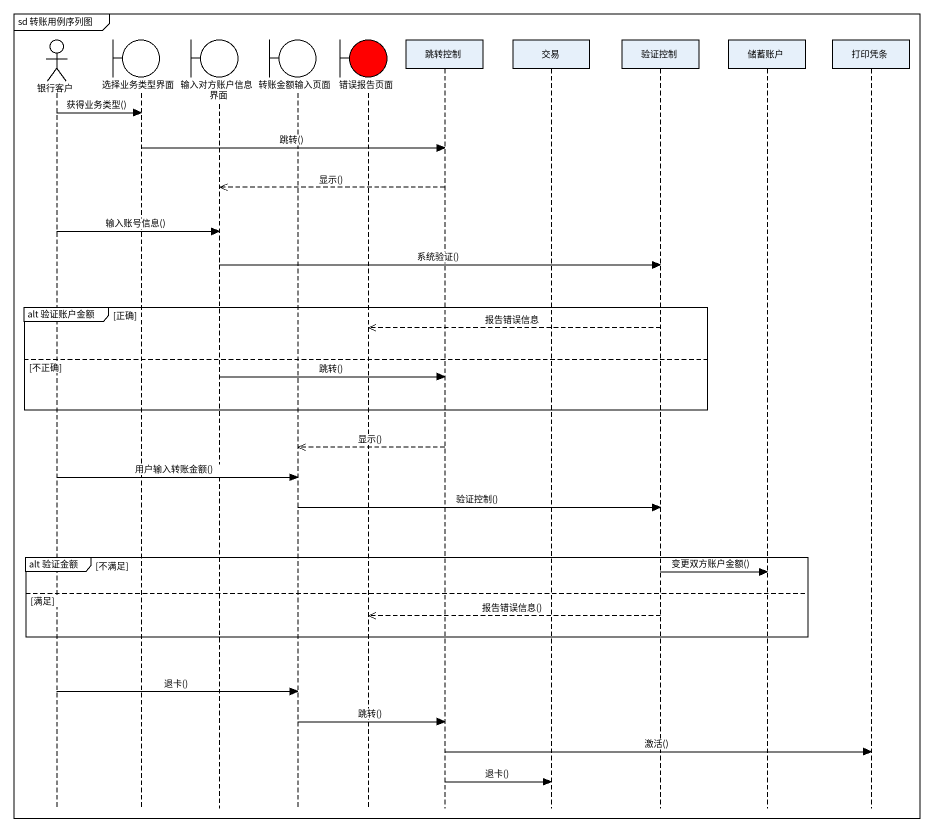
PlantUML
@startuml
mainframe sd 转账用例序列图
hide footbox
actor 银行客户
boundary 选择业务类型界面
boundary 输入对方账户信息界面
boundary 转账金额输入页面
boundary 错误报告页面 #FF0000
participant 跳转控制
participant 交易
participant 验证控制
participant 储蓄账户
participant 打印凭条

银行客户 -> 选择业务类型界面 : 获得业务类型()
选择业务类型界面 -> 跳转控制 : 跳转()
跳转控制 -->> 输入对方账户信息界面 : 显示()
银行客户 -> 输入对方账户信息界面 : 输入账号信息()
输入对方账户信息界面 -> 验证控制 : 系统验证()
group alt 验证账户金额 [正确]
  验证控制 -->> 错误报告页面 : 报告错误信息
else 不正确
  输入对方账户信息界面 -> 跳转控制 : 跳转()
end
跳转控制 -->> 转账金额输入页面 : 显示()
银行客户 -> 转账金额输入页面 : 用户输入转账金额()
转账金额输入页面 -> 验证控制 : 验证控制()
group alt 验证金额 [不满足]
  验证控制 -> 储蓄账户 : 变更双方账户金额()
else 满足
  验证控制 -->> 错误报告页面 : 报告错误信息()
end
银行客户 -> 转账金额输入页面 : 退卡()
转账金额输入页面 -> 跳转控制 : 跳转()
跳转控制 -> 打印凭条 : 激活()
跳转控制 -> 交易 : 退卡()
@enduml
